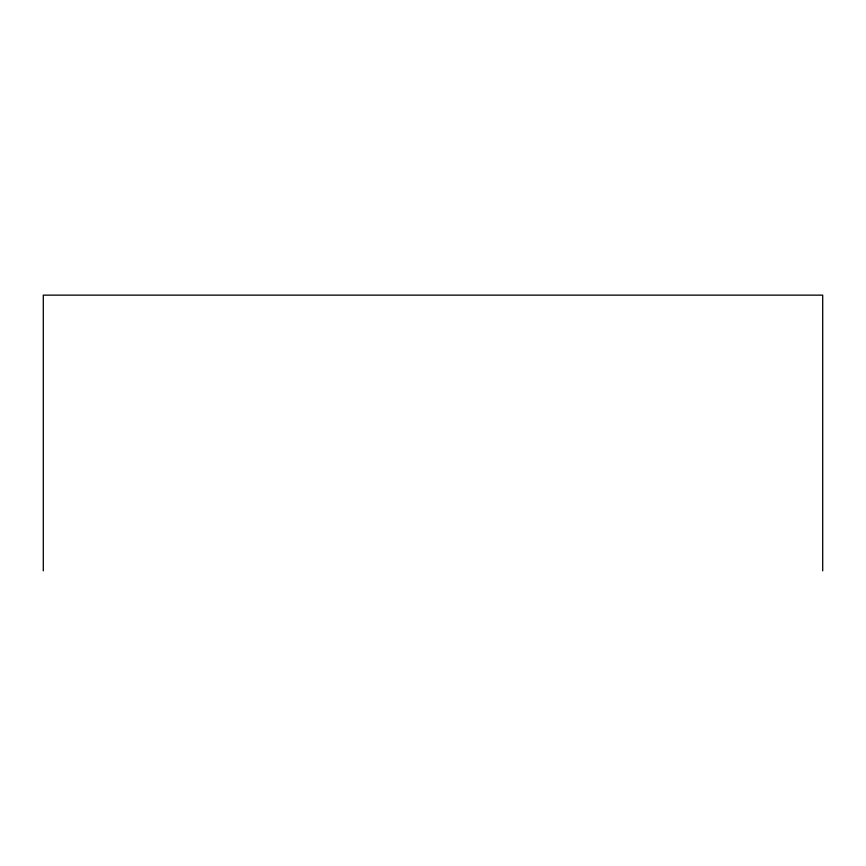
<?xml version="1.0" encoding="UTF-8"?>
<svg xmlns="http://www.w3.org/2000/svg" width="866" height="866" viewBox="0 0 866 866"><rect width="100%" height="100%" fill="white"/><g stroke="black" fill="none" stroke-linecap="round" stroke-linejoin="round"><path stroke-width="1.3" d="M822.7 570.856L822.7 295.144L43.3 295.144L43.3 570.856"/></g></svg>
